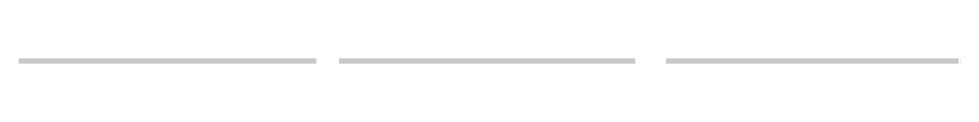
# Model space of a CAD drawing. Header units: millimetres. Extents: x -187347 to 135007, y -6415 to 292048.
# Drawn here: x 69604 to 87058, y 159879 to 159978 of the extents above; entities that cross this region are included whole.
import ezdxf

# ---------------------------------------------------------------- set-up
doc = ezdxf.new("R2010")
doc.units = ezdxf.units.MM
doc.header["$LTSCALE"] = 100
doc.layers.add('A-WALL-PATT', color=7, linetype='Continuous', lineweight=5)

msp = doc.modelspace()

# ---------------------------------------------------------------- hatches: boundary and pattern name
at = {"layer": 'A-WALL-PATT'}
h = msp.add_hatch(dxfattribs=at)
h.set_pattern_fill('FP_1384', color=256, angle=67.38013, style=0, pattern_type=2)
h.set_pattern_definition([(67.3801, (72365.992, 159898.392), (0.00031, 50.79954), [13.208, -647.192]), (67.3801, (72416.793, 159898.392), (0.00031, 50.79954), [13.208, -647.192]), (67.3801, (72467.592, 159898.392), (0.00031, 50.79954), [13.208, -647.192]), (67.3801, (72518.392, 159898.393), (0.00031, 50.79954), [13.208, -647.192]), (67.3801, (72569.192, 159898.392), (0.00031, 50.79954), [13.208, -647.192]), (112.2491, (72408.664, 159898.393), (0.00024, 50.80037), [12.075, -1195.427]), (112.2491, (72459.464, 159898.392), (0.00024, 50.80037), [12.075, -1195.427]), (112.2491, (72510.264, 159898.393), (0.00024, 50.80037), [12.075, -1195.427]), (112.2491, (72561.064, 159898.392), (0.00024, 50.80037), [12.075, -1195.427]), (112.2491, (72611.864, 159898.393), (0.00024, 50.80037), [12.075, -1195.427]), (112.2491, (72662.664, 159898.393), (0.00024, 50.80037), [12.075, -1195.427]), (112.2491, (72713.465, 159898.393), (0.00024, 50.80037), [12.075, -1195.427]), (112.2491, (72764.264, 159898.393), (0.00024, 50.80037), [12.075, -1195.427]), (112.24913, (72815.064, 159898.392), (0.00024, 50.80037), [12.075, -1195.427]), (247.7511, (72395.964, 159909.568), (-0.00048, 50.80037), [12.075, -1195.427]), (247.7511, (72446.765, 159909.568), (-0.00048, 50.80037), [12.075, -1195.427]), (247.7511, (72497.564, 159909.568), (-0.00048, 50.80037), [12.075, -1195.427]), (247.7511, (72548.364, 159909.569), (-0.00048, 50.80037), [12.075, -1195.427]), (247.7511, (72599.164, 159909.568), (-0.00048, 50.80037), [12.075, -1195.427]), (247.7511, (72649.964, 159909.569), (-0.00048, 50.80037), [12.075, -1195.427]), (247.7511, (72700.764, 159909.568), (-0.00048, 50.80037), [12.075, -1195.427]), (247.7511, (72751.564, 159909.569), (-0.00048, 50.80037), [12.075, -1195.427]), (247.75113, (72802.364, 159909.568), (-0.00048, 50.80037), [12.075, -1195.427]), (292.6201, (72378.184, 159910.585), (-0.00055, 50.79954), [13.208, -647.192]), (292.6201, (72428.984, 159910.584), (-0.00055, 50.79954), [13.208, -647.192]), (292.6201, (72479.784, 159910.585), (-0.00055, 50.79954), [13.208, -647.192]), (292.6201, (72530.584, 159910.584), (-0.00055, 50.79954), [13.208, -647.192]), (292.6201, (72581.384, 159910.585), (-0.00055, 50.79954), [13.208, -647.192]), (81.87013, (72363.452, 159889.757), (-6.9e-05, 50.799541), [3.592, -355.618]), (68.1986, (72363.96, 159893.313), (-0.00019, 50.80049), [5.471, -268.095]), (68.1986, (72414.76, 159893.312), (-0.00019, 50.80049), [5.471, -268.095]), (291.8011, (72383.265, 159898.393), (0.00043, 50.80049), [5.471, -268.095]), (291.8011, (72434.064, 159898.393), (0.00043, 50.80049), [5.471, -268.095]), (278.13013, (72385.296, 159893.313), (-0.00017, 50.799541), [3.592, -355.618]), (278.13013, (72363.452, 159889.757), (-0.00017, 50.799541), [3.592, -355.618]), (296.5651, (72363.96, 159886.2), (-0.00052, 50.79989), [3.408, -110.184]), (315.0001, (72365.484, 159883.152), (-0.0001, 50.79997), [3.592, -68.25]), (326.3101, (72368.024, 159880.613), (-0.00046, 50.8), [1.832, -181.33]), (326.3101, (72418.824, 159880.612), (-0.00046, 50.8), [1.832, -181.33]), (326.3101, (72469.624, 159880.613), (-0.00046, 50.8), [1.832, -181.33]), (341.5651, (72369.55, 159879.597), (0.00024, 50.7998), [1.676, -158.967]), (341.5651, (72420.35, 159879.596), (0.00024, 50.7998), [1.676, -158.967]), (341.5651, (72471.15, 159879.596), (0.00024, 50.7998), [1.676, -158.967]), (341.5651, (72371.07, 159879.09), (0.00024, 50.7998), [1.676, -158.967]), (341.5651, (72421.87, 159879.09), (0.00024, 50.7998), [1.676, -158.967]), (341.5651, (72472.67, 159879.09), (0.00024, 50.7998), [1.676, -158.967]), (0.0001, (72372.596, 159878.58), (-0.0001, 50.8), [4.064, -46.736]), (18.4351, (72376.66, 159878.58), (-0.0005, 50.7998), [1.676, -158.967]), (18.4351, (72427.46, 159878.58), (-0.0005, 50.7998), [1.676, -158.967]), (18.4351, (72478.26, 159878.58), (-0.0005, 50.7998), [1.676, -158.967]), (18.4351, (72378.184, 159879.09), (-0.0005, 50.7998), [1.676, -158.967]), (18.4351, (72428.984, 159879.09), (-0.0005, 50.7998), [1.676, -158.967]), (18.4351, (72479.784, 159879.09), (-0.0005, 50.7998), [1.676, -158.967]), (33.6901, (72379.708, 159879.597), (0.0002, 50.8), [1.832, -181.33]), (33.6901, (72430.51, 159879.596), (0.0002, 50.8), [1.832, -181.33]), (33.6901, (72481.31, 159879.597), (0.0002, 50.8), [1.832, -181.33]), (45.0001, (72381.232, 159880.613), (-0.0001, 50.79997), [3.592, -68.25]), (63.4351, (72383.772, 159883.152), (0.00028, 50.79989), [3.408, -110.184]), (81.87013, (72385.2966, 159886.2005), (-6.9e-05, 50.799541), [3.592, -355.618]), (81.87013, (72388.852, 159889.7566), (-6.9e-05, 50.799541), [3.592, -355.618]), (68.1986, (72389.36, 159893.312), (-0.00019, 50.80049), [5.471, -268.095]), (68.1986, (72440.16, 159893.312), (-0.00019, 50.80049), [5.471, -268.095]), (291.8011, (72408.664, 159898.393), (0.00043, 50.80049), [5.471, -268.095]), (291.8011, (72459.464, 159898.392), (0.00043, 50.80049), [5.471, -268.095]), (278.13013, (72410.696, 159893.3126), (-0.00017, 50.799541), [3.592, -355.618]), (278.13013, (72388.852, 159889.7566), (-0.00017, 50.799541), [3.592, -355.618]), (296.5651, (72389.36, 159886.2), (-0.00052, 50.79989), [3.408, -110.184]), (315.0001, (72390.884, 159883.153), (-0.0001, 50.79997), [3.592, -68.25]), (326.3101, (72393.425, 159880.612), (-0.00046, 50.8), [1.832, -181.33]), (326.3101, (72444.224, 159880.612), (-0.00046, 50.8), [1.832, -181.33]), (326.3101, (72495.024, 159880.613), (-0.00046, 50.8), [1.832, -181.33]), (341.5651, (72394.95, 159879.596), (0.00024, 50.7998), [1.676, -158.967]), (341.5651, (72445.75, 159879.597), (0.00024, 50.7998), [1.676, -158.967]), (341.5651, (72496.55, 159879.596), (0.00024, 50.7998), [1.676, -158.967]), (341.5651, (72396.47, 159879.09), (0.00024, 50.7998), [1.676, -158.967]), (341.5651, (72447.273, 159879.09), (0.00024, 50.7998), [1.676, -158.967]), (341.5651, (72498.07, 159879.09), (0.00024, 50.7998), [1.676, -158.967]), (0.0001, (72397.996, 159878.58), (-0.0001, 50.8), [4.064, -46.736]), (18.4351, (72402.06, 159878.58), (-0.0005, 50.7998), [1.676, -158.967]), (18.4351, (72452.86, 159878.58), (-0.0005, 50.7998), [1.676, -158.967]), (18.4351, (72503.66, 159878.58), (-0.0005, 50.7998), [1.676, -158.967]), (18.4351, (72403.584, 159879.09), (-0.0005, 50.7998), [1.676, -158.967]), (18.4351, (72454.384, 159879.09), (-0.0005, 50.7998), [1.676, -158.967]), (18.4351, (72505.184, 159879.09), (-0.0005, 50.7998), [1.676, -158.967]), (33.6901, (72405.11, 159879.596), (0.0002, 50.8), [1.832, -181.33]), (33.6901, (72455.91, 159879.596), (0.0002, 50.8), [1.832, -181.33]), (33.6901, (72506.71, 159879.597), (0.0002, 50.8), [1.832, -181.33]), (45.0001, (72406.633, 159880.612), (-0.0001, 50.79997), [3.592, -68.25]), (63.4351, (72409.172, 159883.152), (0.00028, 50.79989), [3.408, -110.184]), (81.87013, (72410.696, 159886.2), (-6.9e-05, 50.799541), [3.592, -355.618]), (81.87013, (72376.152, 159918.204), (-6.9e-05, 50.799541), [3.592, -355.618]), (63.4351, (72376.66, 159921.76), (0.00028, 50.79989), [3.408, -110.184]), (45.0001, (72378.184, 159924.81), (-0.0001, 50.79997), [3.592, -68.25]), (33.6901, (72380.724, 159927.35), (0.0002, 50.8), [1.832, -181.33]), (33.6901, (72431.524, 159927.35), (0.0002, 50.8), [1.832, -181.33]), (33.6901, (72482.324, 159927.35), (0.0002, 50.8), [1.832, -181.33]), (18.4351, (72382.25, 159928.364), (-0.0005, 50.7998), [1.676, -158.967]), (18.4351, (72433.05, 159928.365), (-0.0005, 50.7998), [1.676, -158.967]), (18.4351, (72483.85, 159928.364), (-0.0005, 50.7998), [1.676, -158.967]), (18.4351, (72383.772, 159928.87), (-0.0005, 50.7998), [1.676, -158.967]), (18.4351, (72434.57, 159928.873), (-0.0005, 50.7998), [1.676, -158.967]), (18.4351, (72485.37, 159928.87), (-0.0005, 50.7998), [1.676, -158.967]), (0.0001, (72385.296, 159929.38), (-0.0001, 50.8), [4.064, -46.736]), (341.5651, (72389.36, 159929.38), (0.00024, 50.7998), [1.676, -158.967]), (341.5651, (72440.16, 159929.38), (0.00024, 50.7998), [1.676, -158.967]), (341.5651, (72490.96, 159929.38), (0.00024, 50.7998), [1.676, -158.967]), (341.5651, (72390.884, 159928.873), (0.00024, 50.7998), [1.676, -158.967]), (341.5651, (72441.684, 159928.87), (0.00024, 50.7998), [1.676, -158.967]), (341.5651, (72492.484, 159928.873), (0.00024, 50.7998), [1.676, -158.967]), (326.3101, (72392.41, 159928.364), (-0.00046, 50.8), [1.832, -181.33]), (326.3101, (72443.21, 159928.364), (-0.00046, 50.8), [1.832, -181.33]), (326.3101, (72494.01, 159928.365), (-0.00046, 50.8), [1.832, -181.33]), (315.0001, (72393.932, 159927.35), (-0.0001, 50.79997), [3.592, -68.25]), (296.5651, (72396.473, 159924.809), (-0.00052, 50.79989), [3.408, -110.184]), (278.13013, (72397.996, 159921.76), (-0.00017, 50.799541), [3.592, -355.618]), (278.13013, (72376.152, 159918.204), (-0.00017, 50.799541), [3.592, -355.618]), (290.5561, (72376.66, 159914.649), (-0.00031, 50.80042), [4.34, -429.695]), (290.5561, (72427.46, 159914.649), (-0.00031, 50.80042), [4.34, -429.695]), (290.5561, (72478.26, 159914.649), (-0.00031, 50.80042), [4.34, -429.695]), (68.1986, (72395.964, 159909.568), (-0.00019, 50.80049), [5.471, -268.095]), (68.1986, (72446.765, 159909.568), (-0.00019, 50.80049), [5.471, -268.095]), (81.87013, (72397.996, 159914.6484), (-6.9e-05, 50.799541), [3.592, -355.618]), (0.0001, (72361.93, 159929.38), (-0.0001, 50.8), [2.032, -48.768]), (341.5651, (72363.96, 159929.38), (0.00024, 50.7998), [1.676, -158.967]), (341.5651, (72414.76, 159929.38), (0.00024, 50.7998), [1.676, -158.967]), (341.5651, (72465.56, 159929.38), (0.00024, 50.7998), [1.676, -158.967]), (341.5651, (72365.484, 159928.87), (0.00024, 50.7998), [1.676, -158.967]), (341.5651, (72416.285, 159928.872), (0.00024, 50.7998), [1.676, -158.967]), (341.5651, (72467.084, 159928.87), (0.00024, 50.7998), [1.676, -158.967]), (326.3101, (72367.008, 159928.365), (-0.00046, 50.8), [1.832, -181.33]), (326.3101, (72417.81, 159928.364), (-0.00046, 50.8), [1.832, -181.33]), (326.3101, (72468.61, 159928.365), (-0.00046, 50.8), [1.832, -181.33]), (315.0001, (72368.532, 159927.35), (-0.0001, 50.79997), [3.592, -68.25]), (296.5651, (72371.073, 159924.808), (-0.00052, 50.79989), [3.408, -110.184]), (278.13013, (72372.5966, 159921.7605), (-0.00017, 50.799541), [3.592, -355.618]), (69.4441, (72371.072, 159910.584), (7e-05, 50.80042), [4.34, -429.695]), (69.4441, (72421.873, 159910.584), (7e-05, 50.80042), [4.34, -429.695]), (69.4441, (72472.672, 159910.584), (7e-05, 50.80042), [4.34, -429.695]), (81.87013, (72372.596, 159914.6485), (-6.9e-05, 50.799541), [3.592, -355.618]), (81.87013, (72401.552, 159918.204), (-6.9e-05, 50.799541), [3.592, -355.618]), (63.4351, (72402.06, 159921.76), (0.00028, 50.79989), [3.408, -110.184]), (45.0001, (72403.585, 159924.81), (-0.0001, 50.79997), [3.592, -68.25]), (33.6901, (72406.124, 159927.35), (0.0002, 50.8), [1.832, -181.33]), (33.6901, (72456.925, 159927.35), (0.0002, 50.8), [1.832, -181.33]), (33.6901, (72507.724, 159927.35), (0.0002, 50.8), [1.832, -181.33]), (18.4351, (72407.65, 159928.364), (-0.0005, 50.7998), [1.676, -158.967]), (18.4351, (72458.45, 159928.364), (-0.0005, 50.7998), [1.676, -158.967]), (18.4351, (72509.25, 159928.364), (-0.0005, 50.7998), [1.676, -158.967]), (18.4351, (72409.173, 159928.873), (-0.0005, 50.7998), [1.676, -158.967]), (18.4351, (72459.97, 159928.873), (-0.0005, 50.7998), [1.676, -158.967]), (18.4351, (72510.77, 159928.87), (-0.0005, 50.7998), [1.676, -158.967]), (0.0001, (72410.696, 159929.38), (-0.0001, 50.8), [2.032, -48.768]), (278.13013, (72401.552, 159918.204), (-0.00017, 50.799541), [3.592, -355.618]), (291.8011, (72402.06, 159914.648), (0.00043, 50.80049), [5.471, -268.095]), (291.8011, (72452.86, 159914.649), (0.00043, 50.80049), [5.471, -268.095])])
h.paths.add_polyline_path([(74127.7, 159879.4), (75119.4, 159879.4), (75119.4, 159977.8), (69604.4, 159977.8), (69604.4, 159879.4), (71165.1, 159879.4)])
h.paths.add_polyline_path([(75145.2, 159879.4), (75145.2, 159977.8), (75144.4, 159977.8), (75144.4, 159879.4)])
h = msp.add_hatch(dxfattribs=at)
h.set_pattern_fill('FP_1385', color=256, angle=67.38013, style=0, pattern_type=2)
h.set_pattern_definition([(67.3801, (78290.992, 159898.393), (0.00031, 50.79954), [13.208, -647.192]), (67.3801, (78341.792, 159898.393), (0.00031, 50.79954), [13.208, -647.192]), (67.3801, (78392.593, 159898.393), (0.00031, 50.79954), [13.208, -647.192]), (67.3801, (78443.392, 159898.392), (0.00031, 50.79954), [13.208, -647.192]), (67.3801, (78494.192, 159898.392), (0.00031, 50.79954), [13.208, -647.192]), (112.2491, (78333.665, 159898.392), (0.00024, 50.80037), [12.075, -1195.427]), (112.2491, (78384.464, 159898.392), (0.00024, 50.80037), [12.075, -1195.427]), (112.2491, (78435.264, 159898.393), (0.00024, 50.80037), [12.075, -1195.427]), (112.2491, (78486.064, 159898.392), (0.00024, 50.80037), [12.075, -1195.427]), (112.2491, (78536.864, 159898.393), (0.00024, 50.80037), [12.075, -1195.427]), (112.2491, (78587.664, 159898.392), (0.00024, 50.80037), [12.075, -1195.427]), (112.2491, (78638.464, 159898.393), (0.00024, 50.80037), [12.075, -1195.427]), (112.2491, (78689.264, 159898.392), (0.00024, 50.80037), [12.075, -1195.427]), (112.24913, (78740.064, 159898.393), (0.00024, 50.80037), [12.075, -1195.427]), (247.7511, (78320.964, 159909.569), (-0.00048, 50.80037), [12.075, -1195.427]), (247.7511, (78371.764, 159909.569), (-0.00048, 50.80037), [12.075, -1195.427]), (247.7511, (78422.565, 159909.569), (-0.00048, 50.80037), [12.075, -1195.427]), (247.7511, (78473.364, 159909.568), (-0.00048, 50.80037), [12.075, -1195.427]), (247.7511, (78524.164, 159909.568), (-0.00048, 50.80037), [12.075, -1195.427]), (247.7511, (78574.965, 159909.568), (-0.00048, 50.80037), [12.075, -1195.427]), (247.7511, (78625.764, 159909.568), (-0.00048, 50.80037), [12.075, -1195.427]), (247.7511, (78676.564, 159909.569), (-0.00048, 50.80037), [12.075, -1195.427]), (247.75113, (78727.364, 159909.568), (-0.00048, 50.80037), [12.075, -1195.427]), (292.6201, (78303.184, 159910.584), (-0.00055, 50.79954), [13.208, -647.192]), (292.6201, (78353.984, 159910.584), (-0.00055, 50.79954), [13.208, -647.192]), (292.6201, (78404.785, 159910.584), (-0.00055, 50.79954), [13.208, -647.192]), (292.6201, (78455.584, 159910.584), (-0.00055, 50.79954), [13.208, -647.192]), (292.6201, (78506.384, 159910.585), (-0.00055, 50.79954), [13.208, -647.192]), (81.87013, (78288.452, 159889.7565), (-6.9e-05, 50.799541), [3.592, -355.618]), (68.1986, (78288.96, 159893.313), (-0.00019, 50.80049), [5.471, -268.095]), (68.1986, (78339.76, 159893.312), (-0.00019, 50.80049), [5.471, -268.095]), (291.8011, (78308.264, 159898.393), (0.00043, 50.80049), [5.471, -268.095]), (291.8011, (78359.064, 159898.392), (0.00043, 50.80049), [5.471, -268.095]), (278.13013, (78310.296, 159893.3125), (-0.00017, 50.799541), [3.592, -355.618]), (278.13013, (78288.452, 159889.7565), (-0.00017, 50.799541), [3.592, -355.618]), (296.5651, (78288.96, 159886.2), (-0.00052, 50.79989), [3.408, -110.184]), (315.0001, (78290.485, 159883.153), (-0.0001, 50.79997), [3.592, -68.25]), (326.3101, (78293.024, 159880.613), (-0.00046, 50.8), [1.832, -181.33]), (326.3101, (78343.824, 159880.61), (-0.00046, 50.8), [1.832, -181.33]), (326.3101, (78394.624, 159880.613), (-0.00046, 50.8), [1.832, -181.33]), (341.5651, (78294.55, 159879.596), (0.00024, 50.7998), [1.676, -158.967]), (341.5651, (78345.35, 159879.597), (0.00024, 50.7998), [1.676, -158.967]), (341.5651, (78396.15, 159879.597), (0.00024, 50.7998), [1.676, -158.967]), (341.5651, (78296.07, 159879.09), (0.00024, 50.7998), [1.676, -158.967]), (341.5651, (78346.87, 159879.09), (0.00024, 50.7998), [1.676, -158.967]), (341.5651, (78397.672, 159879.09), (0.00024, 50.7998), [1.676, -158.967]), (0.0001, (78297.596, 159878.58), (-0.0001, 50.8), [4.064, -46.736]), (18.4351, (78301.66, 159878.58), (-0.0005, 50.7998), [1.676, -158.967]), (18.4351, (78352.46, 159878.58), (-0.0005, 50.7998), [1.676, -158.967]), (18.4351, (78403.26, 159878.58), (-0.0005, 50.7998), [1.676, -158.967]), (18.4351, (78303.184, 159879.09), (-0.0005, 50.7998), [1.676, -158.967]), (18.4351, (78353.984, 159879.09), (-0.0005, 50.7998), [1.676, -158.967]), (18.4351, (78404.784, 159879.09), (-0.0005, 50.7998), [1.676, -158.967]), (33.6901, (78304.71, 159879.597), (0.0002, 50.8), [1.832, -181.33]), (33.6901, (78355.51, 159879.596), (0.0002, 50.8), [1.832, -181.33]), (33.6901, (78406.31, 159879.597), (0.0002, 50.8), [1.832, -181.33]), (45.0001, (78306.232, 159880.613), (-0.0001, 50.79997), [3.592, -68.25]), (63.4351, (78308.772, 159883.152), (0.00028, 50.79989), [3.408, -110.184]), (81.87013, (78310.296, 159886.2006), (-6.9e-05, 50.799541), [3.592, -355.618]), (81.87013, (78313.852, 159889.756), (-6.9e-05, 50.799541), [3.592, -355.618]), (68.1986, (78314.36, 159893.313), (-0.00019, 50.80049), [5.471, -268.095]), (68.1986, (78365.16, 159893.313), (-0.00019, 50.80049), [5.471, -268.095]), (291.8011, (78333.665, 159898.392), (0.00043, 50.80049), [5.471, -268.095]), (291.8011, (78384.464, 159898.392), (0.00043, 50.80049), [5.471, -268.095]), (278.13013, (78335.696, 159893.312), (-0.00017, 50.799541), [3.592, -355.618]), (278.13013, (78313.852, 159889.756), (-0.00017, 50.799541), [3.592, -355.618]), (296.5651, (78314.36, 159886.2), (-0.00052, 50.79989), [3.408, -110.184]), (315.0001, (78315.884, 159883.153), (-0.0001, 50.79997), [3.592, -68.25]), (326.3101, (78318.424, 159880.613), (-0.00046, 50.8), [1.832, -181.33]), (326.3101, (78369.225, 159880.613), (-0.00046, 50.8), [1.832, -181.33]), (326.3101, (78420.024, 159880.612), (-0.00046, 50.8), [1.832, -181.33]), (341.5651, (78319.95, 159879.596), (0.00024, 50.7998), [1.676, -158.967]), (341.5651, (78370.75, 159879.597), (0.00024, 50.7998), [1.676, -158.967]), (341.5651, (78421.55, 159879.596), (0.00024, 50.7998), [1.676, -158.967]), (341.5651, (78321.47, 159879.09), (0.00024, 50.7998), [1.676, -158.967]), (341.5651, (78372.27, 159879.09), (0.00024, 50.7998), [1.676, -158.967]), (341.5651, (78423.073, 159879.09), (0.00024, 50.7998), [1.676, -158.967]), (0.0001, (78322.996, 159878.58), (-0.0001, 50.8), [4.064, -46.736]), (18.4351, (78327.06, 159878.58), (-0.0005, 50.7998), [1.676, -158.967]), (18.4351, (78377.86, 159878.58), (-0.0005, 50.7998), [1.676, -158.967]), (18.4351, (78428.66, 159878.58), (-0.0005, 50.7998), [1.676, -158.967]), (18.4351, (78328.584, 159879.09), (-0.0005, 50.7998), [1.676, -158.967]), (18.4351, (78379.384, 159879.09), (-0.0005, 50.7998), [1.676, -158.967]), (18.4351, (78430.185, 159879.09), (-0.0005, 50.7998), [1.676, -158.967]), (33.6901, (78330.108, 159879.597), (0.0002, 50.8), [1.832, -181.33]), (33.6901, (78380.91, 159879.597), (0.0002, 50.8), [1.832, -181.33]), (33.6901, (78431.71, 159879.596), (0.0002, 50.8), [1.832, -181.33]), (45.0001, (78331.63, 159880.613), (-0.0001, 50.79997), [3.592, -68.25]), (63.4351, (78334.172, 159883.153), (0.00028, 50.79989), [3.408, -110.184]), (81.87013, (78335.6965, 159886.2), (-6.9e-05, 50.799541), [3.592, -355.618]), (81.87013, (78301.1525, 159918.204), (-6.9e-05, 50.799541), [3.592, -355.618]), (63.4351, (78301.66, 159921.76), (0.00028, 50.79989), [3.408, -110.184]), (45.0001, (78303.184, 159924.81), (-0.0001, 50.79997), [3.592, -68.25]), (33.6901, (78305.724, 159927.35), (0.0002, 50.8), [1.832, -181.33]), (33.6901, (78356.524, 159927.35), (0.0002, 50.8), [1.832, -181.33]), (33.6901, (78407.324, 159927.35), (0.0002, 50.8), [1.832, -181.33]), (18.4351, (78307.25, 159928.364), (-0.0005, 50.7998), [1.676, -158.967]), (18.4351, (78358.05, 159928.365), (-0.0005, 50.7998), [1.676, -158.967]), (18.4351, (78408.85, 159928.364), (-0.0005, 50.7998), [1.676, -158.967]), (18.4351, (78308.77, 159928.87), (-0.0005, 50.7998), [1.676, -158.967]), (18.4351, (78359.573, 159928.87), (-0.0005, 50.7998), [1.676, -158.967]), (18.4351, (78410.37, 159928.87), (-0.0005, 50.7998), [1.676, -158.967]), (0.0001, (78310.297, 159929.38), (-0.0001, 50.8), [4.064, -46.736]), (341.5651, (78314.36, 159929.38), (0.00024, 50.7998), [1.676, -158.967]), (341.5651, (78365.16, 159929.38), (0.00024, 50.7998), [1.676, -158.967]), (341.5651, (78415.96, 159929.38), (0.00024, 50.7998), [1.676, -158.967]), (341.5651, (78315.884, 159928.873), (0.00024, 50.7998), [1.676, -158.967]), (341.5651, (78366.684, 159928.87), (0.00024, 50.7998), [1.676, -158.967]), (341.5651, (78417.484, 159928.873), (0.00024, 50.7998), [1.676, -158.967]), (326.3101, (78317.408, 159928.365), (-0.00046, 50.8), [1.832, -181.33]), (326.3101, (78368.21, 159928.365), (-0.00046, 50.8), [1.832, -181.33]), (326.3101, (78419.01, 159928.364), (-0.00046, 50.8), [1.832, -181.33]), (315.0001, (78318.932, 159927.348), (-0.0001, 50.79997), [3.592, -68.25]), (296.5651, (78321.472, 159924.81), (-0.00052, 50.79989), [3.408, -110.184]), (278.13013, (78322.9965, 159921.76), (-0.00017, 50.799541), [3.592, -355.618]), (278.13013, (78301.1525, 159918.204), (-0.00017, 50.799541), [3.592, -355.618]), (290.5561, (78301.66, 159914.648), (-0.00031, 50.80042), [4.34, -429.695]), (290.5561, (78352.46, 159914.649), (-0.00031, 50.80042), [4.34, -429.695]), (290.5561, (78403.26, 159914.648), (-0.00031, 50.80042), [4.34, -429.695]), (68.1986, (78320.964, 159909.569), (-0.00019, 50.80049), [5.471, -268.095]), (68.1986, (78371.764, 159909.569), (-0.00019, 50.80049), [5.471, -268.095]), (81.87013, (78322.996, 159914.648), (-6.9e-05, 50.799541), [3.592, -355.618]), (0.0001, (78286.93, 159929.38), (-0.0001, 50.8), [2.032, -48.768]), (341.5651, (78288.96, 159929.38), (0.0002, 50.7998), [1.676, -158.967]), (341.5651, (78339.76, 159929.38), (0.00024, 50.7998), [1.676, -158.967]), (341.5651, (78390.56, 159929.38), (0.00024, 50.7998), [1.676, -158.967]), (341.5651, (78290.484, 159928.873), (0.00024, 50.7998), [1.676, -158.967]), (341.5651, (78341.284, 159928.873), (0.00024, 50.7998), [1.676, -158.967]), (341.5651, (78392.085, 159928.873), (0.00024, 50.7998), [1.676, -158.967]), (326.3101, (78292.01, 159928.365), (-0.00046, 50.8), [1.832, -181.33]), (326.3101, (78342.81, 159928.364), (-0.00046, 50.8), [1.832, -181.33]), (326.3101, (78393.61, 159928.365), (-0.00046, 50.8), [1.832, -181.33]), (315.0001, (78293.532, 159927.35), (-0.0001, 50.79997), [3.592, -68.25]), (296.5651, (78296.072, 159924.808), (-0.00052, 50.79989), [3.408, -110.184]), (278.13013, (78297.596, 159921.7606), (-0.00017, 50.799541), [3.592, -355.618]), (69.4441, (78296.072, 159910.585), (7e-05, 50.80042), [4.34, -429.695]), (69.4441, (78346.872, 159910.585), (7e-05, 50.80042), [4.34, -429.695]), (69.4441, (78397.673, 159910.585), (7e-05, 50.80042), [4.34, -429.695]), (81.87013, (78297.596, 159914.648), (-6.9e-05, 50.799541), [3.592, -355.618]), (81.87013, (78326.5526, 159918.205), (-6.9e-05, 50.799541), [3.592, -355.618]), (63.4351, (78327.06, 159921.76), (0.00028, 50.79989), [3.408, -110.184]), (45.0001, (78328.584, 159924.81), (-0.0001, 50.79997), [3.592, -68.25]), (33.6901, (78331.124, 159927.35), (0.0002, 50.8), [1.832, -181.33]), (33.6901, (78381.924, 159927.35), (0.0002, 50.8), [1.832, -181.33]), (33.6901, (78432.725, 159927.35), (0.0002, 50.8), [1.832, -181.33]), (18.4351, (78332.65, 159928.365), (-0.0005, 50.7998), [1.676, -158.967]), (18.4351, (78383.45, 159928.365), (-0.0005, 50.7998), [1.676, -158.967]), (18.4351, (78434.25, 159928.365), (-0.0005, 50.7998), [1.676, -158.967]), (18.4351, (78334.17, 159928.873), (-0.0005, 50.7998), [1.676, -158.967]), (18.4351, (78384.97, 159928.87), (-0.0005, 50.7998), [1.676, -158.967]), (18.4351, (78435.77, 159928.873), (-0.0005, 50.7998), [1.676, -158.967]), (0.0001, (78335.696, 159929.38), (-0.0001, 50.8), [2.032, -48.768]), (278.13013, (78326.5526, 159918.205), (-0.00017, 50.799541), [3.592, -355.618]), (291.8011, (78327.06, 159914.648), (0.00043, 50.80049), [5.471, -268.095]), (291.8011, (78377.86, 159914.648), (0.00043, 50.80049), [5.471, -268.095])])
h.paths.add_polyline_path([(81031.9, 159879.4), (81031.9, 159977.8), (75541.9, 159977.8), (75541.9, 159879.4), (80793.5, 159879.4)])
h = msp.add_hatch(dxfattribs=at)
h.set_pattern_fill('FP_1386', color=256, angle=67.38013, style=0, pattern_type=2)
h.set_pattern_definition([(67.3801, (84320.992, 159898.392), (0.00031, 50.79954), [13.208, -647.192]), (67.3801, (84371.792, 159898.393), (0.00031, 50.79954), [13.208, -647.192]), (67.3801, (84422.592, 159898.392), (0.00031, 50.79954), [13.208, -647.192]), (67.3801, (84473.392, 159898.393), (0.00031, 50.79954), [13.208, -647.192]), (67.3801, (84524.192, 159898.392), (0.00031, 50.79954), [13.208, -647.192]), (112.2491, (84363.664, 159898.393), (0.00024, 50.80037), [12.075, -1195.427]), (112.2491, (84414.464, 159898.392), (0.00024, 50.80037), [12.075, -1195.427]), (112.2491, (84465.264, 159898.393), (0.00024, 50.80037), [12.075, -1195.427]), (112.2491, (84516.064, 159898.393), (0.00024, 50.80037), [12.075, -1195.427]), (112.2491, (84566.865, 159898.393), (0.00024, 50.80037), [12.075, -1195.427]), (112.2491, (84617.664, 159898.392), (0.00024, 50.80037), [12.075, -1195.427]), (112.2491, (84668.464, 159898.393), (0.00024, 50.80037), [12.075, -1195.427]), (112.2491, (84719.265, 159898.392), (0.00024, 50.80037), [12.075, -1195.427]), (112.2491, (84770.064, 159898.392), (0.00024, 50.80037), [12.075, -1195.427]), (247.7511, (84350.964, 159909.568), (-0.00048, 50.80037), [12.075, -1195.427]), (247.7511, (84401.764, 159909.569), (-0.00048, 50.80037), [12.075, -1195.427]), (247.7511, (84452.564, 159909.568), (-0.00048, 50.80037), [12.075, -1195.427]), (247.7511, (84503.364, 159909.569), (-0.00048, 50.80037), [12.075, -1195.427]), (247.7511, (84554.164, 159909.568), (-0.00048, 50.80037), [12.075, -1195.427]), (247.7511, (84604.964, 159909.569), (-0.00048, 50.80037), [12.075, -1195.427]), (247.7511, (84655.764, 159909.568), (-0.00048, 50.80037), [12.075, -1195.427]), (247.7511, (84706.564, 159909.569), (-0.00048, 50.80037), [12.075, -1195.427]), (247.7511, (84757.364, 159909.569), (-0.00048, 50.80037), [12.075, -1195.427]), (292.6201, (84333.184, 159910.585), (-0.00055, 50.79954), [13.208, -647.192]), (292.6201, (84383.984, 159910.584), (-0.00055, 50.79954), [13.208, -647.192]), (292.6201, (84434.784, 159910.585), (-0.00055, 50.79954), [13.208, -647.192]), (292.6201, (84485.584, 159910.584), (-0.00055, 50.79954), [13.208, -647.192]), (292.6201, (84536.384, 159910.585), (-0.00055, 50.79954), [13.208, -647.192]), (81.87013, (84318.4524, 159889.7566), (-6.9e-05, 50.799541), [3.592, -355.618]), (68.1986, (84318.96, 159893.313), (-0.00019, 50.80049), [5.471, -268.095]), (68.1986, (84369.76, 159893.313), (-0.00019, 50.80049), [5.471, -268.095]), (291.8011, (84338.264, 159898.393), (0.00043, 50.80049), [5.471, -268.095]), (291.8011, (84389.065, 159898.392), (0.00043, 50.80049), [5.471, -268.095]), (278.13013, (84340.2964, 159893.3126), (-0.00017, 50.799541), [3.592, -355.618]), (278.13013, (84318.4524, 159889.7566), (-0.00017, 50.799541), [3.592, -355.618]), (296.5651, (84318.96, 159886.2), (-0.00052, 50.79989), [3.408, -110.184]), (315.0001, (84320.484, 159883.152), (-0.0001, 50.79997), [3.592, -68.25]), (326.3101, (84323.024, 159880.613), (-0.00046, 50.8), [1.832, -181.33]), (326.3101, (84373.824, 159880.613), (-0.00046, 50.8), [1.832, -181.33]), (326.3101, (84424.625, 159880.613), (-0.00046, 50.8), [1.832, -181.33]), (341.5651, (84324.55, 159879.596), (0.0002, 50.7998), [1.676, -158.967]), (341.5651, (84375.35, 159879.596), (0.00024, 50.7998), [1.676, -158.967]), (341.5651, (84426.15, 159879.597), (0.00024, 50.7998), [1.676, -158.967]), (341.5651, (84326.07, 159879.09), (0.0002, 50.7998), [1.676, -158.967]), (341.5651, (84376.87, 159879.09), (0.00024, 50.7998), [1.676, -158.967]), (341.5651, (84427.67, 159879.09), (0.00024, 50.7998), [1.676, -158.967]), (0.0001, (84327.596, 159878.58), (-0.0001, 50.8), [4.064, -46.736]), (18.4351, (84331.66, 159878.58), (-0.0005, 50.7998), [1.676, -158.967]), (18.4351, (84382.46, 159878.58), (-0.0005, 50.7998), [1.676, -158.967]), (18.4351, (84433.26, 159878.58), (-0.0005, 50.7998), [1.676, -158.967]), (18.4351, (84333.185, 159879.09), (-0.0005, 50.7998), [1.676, -158.967]), (18.4351, (84383.984, 159879.09), (-0.0005, 50.7998), [1.676, -158.967]), (18.4351, (84434.784, 159879.09), (-0.0005, 50.7998), [1.676, -158.967]), (33.6901, (84334.71, 159879.597), (0.0002, 50.8), [1.832, -181.33]), (33.6901, (84385.508, 159879.597), (0.0002, 50.8), [1.832, -181.33]), (33.6901, (84436.31, 159879.597), (0.0002, 50.8), [1.832, -181.33]), (45.0001, (84336.232, 159880.613), (-0.0001, 50.79997), [3.592, -68.25]), (63.4351, (84338.772, 159883.152), (0.00028, 50.79989), [3.408, -110.184]), (81.87013, (84340.296, 159886.201), (-6.9e-05, 50.799541), [3.592, -355.618]), (81.87013, (84343.852, 159889.7564), (-6.9e-05, 50.799541), [3.592, -355.618]), (68.1986, (84344.36, 159893.313), (-0.00019, 50.80049), [5.471, -268.095]), (68.1986, (84395.16, 159893.312), (-0.00019, 50.80049), [5.471, -268.095]), (291.8011, (84363.664, 159898.393), (0.00043, 50.80049), [5.471, -268.095]), (291.8011, (84414.464, 159898.392), (0.00043, 50.80049), [5.471, -268.095]), (278.13013, (84365.696, 159893.3124), (-0.00017, 50.799541), [3.592, -355.618]), (278.13013, (84343.852, 159889.7564), (-0.00017, 50.799541), [3.592, -355.618]), (296.5651, (84344.36, 159886.2), (-0.00052, 50.79989), [3.408, -110.184]), (315.0001, (84345.885, 159883.153), (-0.0001, 50.79997), [3.592, -68.25]), (326.3101, (84348.424, 159880.613), (-0.00046, 50.8), [1.832, -181.33]), (326.3101, (84399.224, 159880.61), (-0.00046, 50.8), [1.832, -181.33]), (326.3101, (84450.024, 159880.613), (-0.00046, 50.8), [1.832, -181.33]), (341.5651, (84349.95, 159879.596), (0.00024, 50.7998), [1.676, -158.967]), (341.5651, (84400.75, 159879.597), (0.00024, 50.7998), [1.676, -158.967]), (341.5651, (84451.55, 159879.597), (0.00024, 50.7998), [1.676, -158.967]), (341.5651, (84351.47, 159879.09), (0.00024, 50.7998), [1.676, -158.967]), (341.5651, (84402.27, 159879.09), (0.00024, 50.7998), [1.676, -158.967]), (341.5651, (84453.072, 159879.09), (0.00024, 50.7998), [1.676, -158.967]), (0.0001, (84352.996, 159878.58), (-0.0001, 50.8), [4.064, -46.736]), (18.4351, (84357.06, 159878.58), (-0.0005, 50.7998), [1.676, -158.967]), (18.4351, (84407.86, 159878.58), (-0.0005, 50.7998), [1.676, -158.967]), (18.4351, (84458.66, 159878.58), (-0.0005, 50.7998), [1.676, -158.967]), (18.4351, (84358.584, 159879.09), (-0.0005, 50.7998), [1.676, -158.967]), (18.4351, (84409.384, 159879.09), (-0.0005, 50.7998), [1.676, -158.967]), (18.4351, (84460.184, 159879.09), (-0.0005, 50.7998), [1.676, -158.967]), (33.6901, (84360.11, 159879.597), (0.0002, 50.8), [1.832, -181.33]), (33.6901, (84410.91, 159879.596), (0.0002, 50.8), [1.832, -181.33]), (33.6901, (84461.71, 159879.597), (0.0002, 50.8), [1.832, -181.33]), (45.0001, (84361.632, 159880.613), (-0.0001, 50.79997), [3.592, -68.25]), (63.4351, (84364.172, 159883.152), (0.00028, 50.79989), [3.408, -110.184]), (81.87013, (84365.696, 159886.2005), (-6.9e-05, 50.799541), [3.592, -355.618]), (81.87013, (84331.152, 159918.2045), (-6.9e-05, 50.799541), [3.592, -355.618]), (63.4351, (84331.66, 159921.76), (0.00028, 50.79989), [3.408, -110.184]), (45.0001, (84333.184, 159924.81), (-0.0001, 50.79997), [3.592, -68.25]), (33.6901, (84335.724, 159927.35), (0.0002, 50.8), [1.832, -181.33]), (33.6901, (84386.524, 159927.35), (0.0002, 50.8), [1.832, -181.33]), (33.6901, (84437.324, 159927.35), (0.0002, 50.8), [1.832, -181.33]), (18.4351, (84337.25, 159928.364), (-0.0005, 50.7998), [1.676, -158.967]), (18.4351, (84388.05, 159928.365), (-0.0005, 50.7998), [1.676, -158.967]), (18.4351, (84438.85, 159928.365), (-0.0005, 50.7998), [1.676, -158.967]), (18.4351, (84338.77, 159928.87), (-0.0005, 50.7998), [1.676, -158.967]), (18.4351, (84389.57, 159928.873), (-0.0005, 50.7998), [1.676, -158.967]), (18.4351, (84440.37, 159928.87), (-0.0005, 50.7998), [1.676, -158.967]), (0.0001, (84340.296, 159929.38), (-0.0001, 50.8), [4.064, -46.736]), (341.5651, (84344.36, 159929.38), (0.0002, 50.7998), [1.676, -158.967]), (341.5651, (84395.16, 159929.38), (0.00024, 50.7998), [1.676, -158.967]), (341.5651, (84445.96, 159929.38), (0.00024, 50.7998), [1.676, -158.967]), (341.5651, (84345.884, 159928.873), (0.0002, 50.7998), [1.676, -158.967]), (341.5651, (84396.684, 159928.873), (0.00024, 50.7998), [1.676, -158.967]), (341.5651, (84447.485, 159928.873), (0.00024, 50.7998), [1.676, -158.967]), (326.3101, (84347.41, 159928.365), (-0.00046, 50.8), [1.832, -181.33]), (326.3101, (84398.21, 159928.364), (-0.00046, 50.8), [1.832, -181.33]), (326.3101, (84449.01, 159928.365), (-0.00046, 50.8), [1.832, -181.33]), (315.0001, (84348.932, 159927.35), (-0.0001, 50.79997), [3.592, -68.25]), (296.5651, (84351.472, 159924.81), (-0.00052, 50.79989), [3.408, -110.184]), (278.13013, (84352.996, 159921.7605), (-0.00017, 50.799541), [3.592, -355.618]), (278.13013, (84331.152, 159918.2045), (-0.00017, 50.799541), [3.592, -355.618]), (290.5561, (84331.66, 159914.648), (-0.00031, 50.80042), [4.34, -429.695]), (290.5561, (84382.46, 159914.649), (-0.00031, 50.80042), [4.34, -429.695]), (290.5561, (84433.26, 159914.648), (-0.00031, 50.80042), [4.34, -429.695]), (68.1986, (84350.964, 159909.568), (-0.00019, 50.80049), [5.471, -268.095]), (68.1986, (84401.764, 159909.569), (-0.00019, 50.80049), [5.471, -268.095]), (81.87013, (84352.996, 159914.648), (-6.9e-05, 50.799541), [3.592, -355.618]), (0.0001, (84316.93, 159929.38), (-0.0001, 50.8), [2.032, -48.768]), (341.5651, (84318.96, 159929.38), (0.0002, 50.7998), [1.676, -158.967]), (341.5651, (84369.76, 159929.38), (0.00024, 50.7998), [1.676, -158.967]), (341.5651, (84420.56, 159929.38), (0.00024, 50.7998), [1.676, -158.967]), (341.5651, (84320.484, 159928.87), (0.0002, 50.7998), [1.676, -158.967]), (341.5651, (84371.284, 159928.873), (0.00024, 50.7998), [1.676, -158.967]), (341.5651, (84422.084, 159928.87), (0.00024, 50.7998), [1.676, -158.967]), (326.3101, (84322.01, 159928.365), (-0.00046, 50.8), [1.832, -181.33]), (326.3101, (84372.808, 159928.365), (-0.00046, 50.8), [1.832, -181.33]), (326.3101, (84423.61, 159928.365), (-0.00046, 50.8), [1.832, -181.33]), (315.0001, (84323.533, 159927.35), (-0.0001, 50.79997), [3.592, -68.25]), (296.5651, (84326.072, 159924.808), (-0.00052, 50.79989), [3.408, -110.184]), (278.13013, (84327.596, 159921.761), (-0.00017, 50.799541), [3.592, -355.618]), (69.4441, (84326.072, 159910.584), (7e-05, 50.80042), [4.34, -429.695]), (69.4441, (84376.872, 159910.585), (7e-05, 50.80042), [4.34, -429.695]), (69.4441, (84427.672, 159910.584), (7e-05, 50.80042), [4.34, -429.695]), (81.87013, (84327.5966, 159914.6484), (-6.9e-05, 50.799541), [3.592, -355.618]), (81.87013, (84356.5525, 159918.204), (-6.9e-05, 50.799541), [3.592, -355.618]), (63.4351, (84357.06, 159921.76), (0.00028, 50.79989), [3.408, -110.184]), (45.0001, (84358.584, 159924.81), (-0.0001, 50.79997), [3.592, -68.25]), (33.6901, (84361.124, 159927.35), (0.0002, 50.8), [1.832, -181.33]), (33.6901, (84411.924, 159927.35), (0.0002, 50.8), [1.832, -181.33]), (33.6901, (84462.724, 159927.35), (0.0002, 50.8), [1.832, -181.33]), (18.4351, (84362.65, 159928.364), (-0.0005, 50.7998), [1.676, -158.967]), (18.4351, (84413.45, 159928.365), (-0.0005, 50.7998), [1.676, -158.967]), (18.4351, (84464.25, 159928.364), (-0.0005, 50.7998), [1.676, -158.967]), (18.4351, (84364.17, 159928.873), (-0.0005, 50.7998), [1.676, -158.967]), (18.4351, (84414.973, 159928.87), (-0.0005, 50.7998), [1.676, -158.967]), (18.4351, (84465.77, 159928.87), (-0.0005, 50.7998), [1.676, -158.967]), (0.0001, (84365.697, 159929.38), (-0.0001, 50.8), [2.032, -48.768]), (278.13013, (84356.5525, 159918.204), (-0.00017, 50.799541), [3.592, -355.618]), (291.8011, (84357.06, 159914.648), (0.00043, 50.80049), [5.471, -268.095]), (291.8011, (84407.86, 159914.649), (0.00043, 50.80049), [5.471, -268.095])])
h.paths.add_polyline_path([(87031.9, 159879.4), (87031.9, 159977.8), (81601.9, 159977.8), (81601.9, 159879.4), (86718.7, 159879.4)])
h.paths.add_polyline_path([(87056.9, 159879.4), (87057.7, 159879.4), (87057.7, 159977.8), (87056.9, 159977.8)])

doc.saveas('drawing.dxf')
